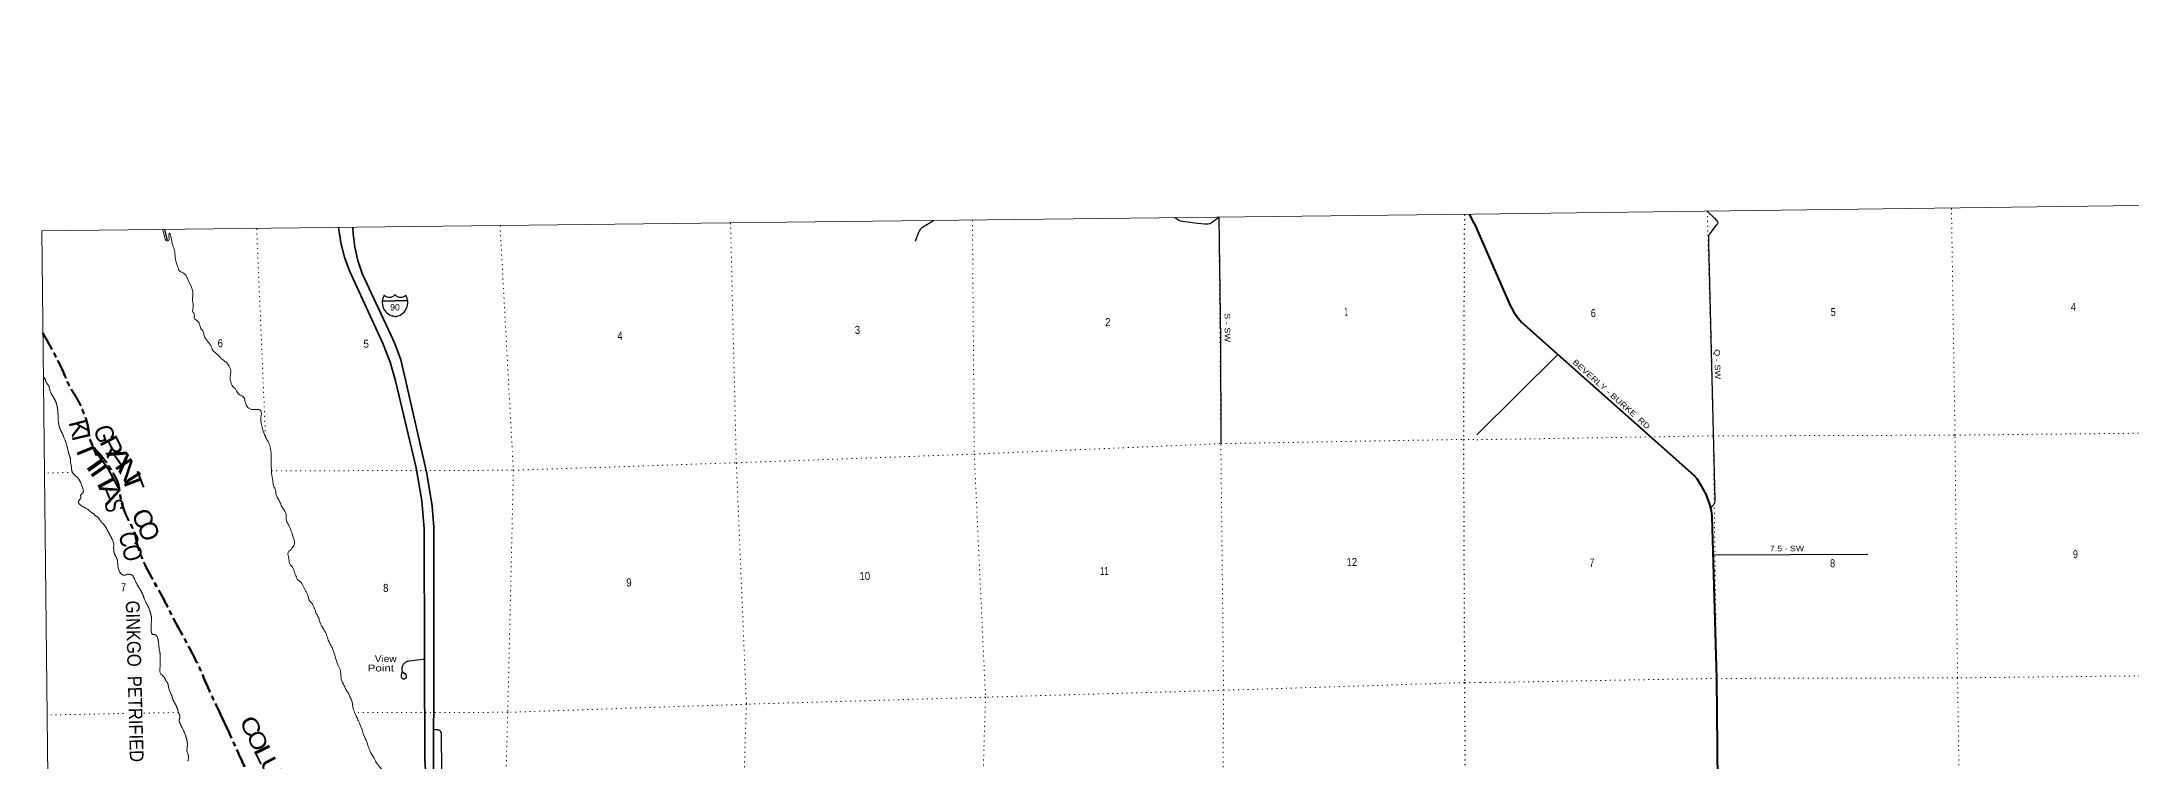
# Model space of a CAD drawing. Header units: feet. Extents: x 250644 to 505285, y -364975 to -177792.
# Drawn here: x 250644 to 296347, y -193524 to -177792 of the extents above; entities that cross this region are included whole.
import ezdxf
from ezdxf.enums import TextEntityAlignment as Align

# ---------------------------------------------------------------- set-up
doc = ezdxf.new("R2010")
doc.units = ezdxf.units.FT
doc.header["$LTSCALE"] = 70
for name, pattern in [('DOT_DASHED', [7.7, 5, -1.2, 0.3, -1.2]), ('DOTTED', [1.5, 0.3, -1.2]), ('LONG_DASH_SHORT_DASH', [9.9, 6, -1.2, 1.5, -1.2])]:
    doc.linetypes.add(name, pattern=pattern)
for name, color, linetype, lineweight in [('11', 7, 'LONG_DASH_SHORT_DASH', 60), ('15', 7, 'Continuous', 25), ('18', 7, 'Continuous', 35), ('19', 7, 'Continuous', 25), ('26', 7, 'Continuous', 40), ('29', 7, 'Continuous', 25), ('39', 7, 'Continuous', 13), ('4', 7, 'Continuous', 13), ('44', 7, 'DOT_DASHED', 13), ('6', 7, 'DOTTED', 25), ('7', 7, 'DOTTED', 13)]:
    doc.layers.add(name, color=color, linetype=linetype, lineweight=lineweight)
for name, color, linetype in [('12', 7, 'Continuous'), ('27', 7, 'Continuous'), ('30', 7, 'Continuous'), ('41', 7, 'Continuous'), ('45', 7, 'Continuous')]:
    doc.layers.add(name, color=color, linetype=linetype)

msp = doc.modelspace()

# ---------------------------------------------------------------- linework, layer by layer
at = {"layer": '11'}
for points in [[(250666.1, -184153.69), (250919.03, -184618.68), (251091.49, -184958.13), (251252.37, -185325.96), (251450.87, -185660.97), (251536.37, -185846.81), (251612.05, -186046.91), (251661.86, -186261.52), (251699.88, -186492.42), (251778.88, -186650.19), (251994.15, -186906.41), (252218.91, -187249.04), (252304.17, -187420.8), (252350.46, -187665.66), (252438.78, -188020.57), (252520.36, -188212.52), (252607.53, -188378.21), (252682.71, -188548.11), (252711.18, -188688.58), (252749.97, -188844.98), (253261.79, -189891.62), (253523.53, -190402.77), (254054.7, -191404.81), (254282.32, -191918.52), (254621.3, -192638.39)], [(254621.3, -192638.39), (255997.54, -195353.5), (256156.3, -195594.53), (256294.06, -195781.54), (256431.72, -195962.51), (256574.6, -196215.88), (256701.52, -196475.54), (257722.33, -198600.57)]]:
    msp.add_spline(points, degree=3, dxfattribs=at)
at = {"layer": '15'}
for p, q in [((258094.26, -183459.55), (258370.67, -183459.55)), ((258366.97, -183328.08), (258369.87, -183325.17)), ((258373.04, -183327.55), (258369.61, -183325.17)), ((258370.67, -183805.13), (258306.78, -183787.17)), ((258370.14, -183805.39), (258433.77, -183786.65))]:
    msp.add_line(p, q, dxfattribs=at)
msp.add_lwpolyline([(258646.03, -183459.55), (258370.14, -183459.55), (258370.67, -183459.55)], dxfattribs=at)
for centre, radius, start, end in [((258396.89, -183494.65), 306.13, 148.44436, 254.43378), ((258248.29, -183212.05), 165.66, 227.34248, 315.8117), ((258491.98, -183212.05), 165.66, 224.18831, 312.69403), ((258343.38, -183494.65), 306.13, 283.08087, 31.62484)]:
    msp.add_arc(centre, radius, start, end, dxfattribs=at)
at = {"layer": '18'}
for points in [[(259015.86, -191288.4), (259004.23, -188443.4), (258959.03, -187833.51), (258834.67, -187108.41), (258381.76, -185206.88), (258266.65, -184798.33), (258109.47, -184404.05), (258109.21, -184403.49), (257373, -182804.13), (257261.74, -182500.05), (257182.87, -182186.01), (257139.88, -181889.39), (257137.01, -181857.11)], [(259213.92, -192834.85), (259216.27, -192323.85), (259216.23, -188407.72), (259182.45, -187946.6), (259067.65, -187229.96), (258579.32, -185089.28), (258494.05, -184746.04), (258373.37, -184413.59), (258321.27, -184296.77), (257652.33, -182855.67), (257556.45, -182574.65), (257490.46, -182285.15), (257455.1, -181990.34), (257448.96, -181853.59)], [(259040.55, -193832.58), (259024.89, -193496.62), (259015.86, -191288.4)], [(260924.35, -200807.26), (260920.72, -200780.88), (260715.13, -200090.55), (260707.69, -200065.57), (260702.48, -200040.55), (260609.13, -199592.3), (260560.59, -199111.35), (260555.91, -198968.28), (260525.59, -197977.57), (260508.75, -197600.86), (260452.63, -197227.97), (260357.83, -196862.99), (260225.41, -196509.92), (260056.8, -196172.63), (259881.2, -195895.95), (259864.26, -195869.26), (259849.56, -195845.95), (259561.47, -195376.37), (259504.94, -195255.04), (259380.06, -194926.94), (259290.16, -194587.59), (259236.22, -194240.7), (259209.76, -193737.23), (259213.92, -192834.85)]]:
    msp.add_lwpolyline(points, dxfattribs=at)
at = {"layer": '19'}
for points in [[(258531.28, -191560.33), (258527.44, -191545.13), (258524.53, -191526.16), (258523.61, -191506.99), (258524.7, -191487.82), (258527.8, -191468.88), (258532.85, -191450.36), (258539.81, -191432.47), (258548.61, -191415.41), (258559.14, -191399.36), (258571.28, -191384.5), (258584.92, -191370.99), (258599.89, -191358.98), (258616.04, -191348.6), (258633.18, -191339.96), (258651.14, -191333.17), (258669.7, -191328.29), (258989.18, -191291.47), (259015.86, -191288.4)], [(259396.14, -193711.57), (259386.5, -192963.1), (259385.54, -192931.97), (259385.25, -192923.85), (259383.95, -192914.04), (259381.64, -192904.42), (259378.33, -192895.09), (259374.07, -192886.16), (259368.9, -192877.72), (259362.87, -192869.87), (259356.05, -192862.69), (259348.52, -192856.27), (259340.37, -192850.66), (259331.67, -192845.94), (259322.52, -192842.16), (259313.03, -192839.35), (259303.3, -192837.55), (259293.43, -192836.78), (259240.59, -192835.5), (259213.92, -192834.85)]]:
    msp.add_lwpolyline(points, dxfattribs=at)
msp.add_lwpolyline([(258531.28, -191560.33), (258558.55, -191581.99), (258583.41, -191606.39), (258605.59, -191633.26), (258605.9, -191633.69), (258609.45, -191639.62), (258612.36, -191645.9), (258614.6, -191652.45), (258616.14, -191659.19), (258616.97, -191666.06), (258617.08, -191672.97), (258616.46, -191679.87), (258615.13, -191686.65), (258613.09, -191693.27), (258610.37, -191699.63), (258607.01, -191705.67), (258604.51, -191709.23), (258579.5, -191730.18), (258554.51, -191728.72), (258550.09, -191727.35), (258544.49, -191724.95), (258539.17, -191721.98), (258534.18, -191718.46), (258529.6, -191714.45), (258525.46, -191709.98), (258521.8, -191705.1), (258518.68, -191699.86), (258516.13, -191694.33), (258514.16, -191688.56), (258512.81, -191682.61), (258512.09, -191676.56), (258512, -191670.47), (258513.24, -191652.34), (258519.85, -191605.86)], close=True, dxfattribs=at)
at = {"layer": '26'}
msp.add_line((281975.03, -181758.16), (281870.91, -181564.46), dxfattribs=at)
msp.add_lwpolyline([(281975.03, -181758.17), (282763.01, -183557.48), (282833.98, -183687.59), (282909.1, -183802.14), (283012.85, -183920.26), (283076.22, -183984.31), (286777.8, -187270.58), (286846.06, -187344.17), (286921.97, -187463.1), (287046.4, -187702.13), (287121.02, -187914.14), (287157.3, -188038.62), (287175.91, -188172.66), (287175.87, -188170.64), (287273.81, -191713.98), (287329.34, -197011.41), (287435.31, -207631.89)], dxfattribs=at)
at = {"layer": '29'}
for p, q in [((253396.89, -182131.8), (253333, -181904.05)), ((283806.97, -184633.07), (282032.38, -186390.26)), ((287187.06, -189009.78), (290584.75, -188996.08))]:
    msp.add_line(p, q, dxfattribs=at)
for points in [[(270148.49, -181709.34), (269909.63, -181851.81), (269886.45, -181868.38), (269857.75, -181894.89), (269842.29, -181916.98), (269821.32, -181962.26), (269750.67, -182161.07)], [(276391.33, -181631.6), (276220.68, -181760.14), (276195.29, -181772.29), (276159.96, -181781.13), (276131.26, -181783.33), (276070.55, -181782.23), (275863.01, -181760.14), (275593.66, -181720.38), (275555.02, -181712.65), (275505.35, -181693.87), (275426.84, -181643.28)], [(276391.33, -181631.6), (276430.02, -184316.48), (276434.02, -186579.37)], [(287073.87, -181499.46), (287231, -181650.6), (287285.12, -181704.07), (287298.84, -181727.93), (287301.93, -181747.4), (287301.93, -181757.75), (287295.46, -181771.33), (287272.1, -181804.7), (287122.72, -181993.89), (287106.74, -182019.66), (287102.87, -182035.84), (287102.1, -182074.6), (287104.38, -182197.14), (287239.17, -187813.81), (287232.13, -187876.92), (287214.03, -187907.97), (287144.17, -187993.56)]]:
    msp.add_lwpolyline(points, dxfattribs=at)
at = {"layer": '39'}
for points in [[(253290.67, -181901.27), (253338.32, -182089.16), (253357.07, -182129.13), (253377.43, -182144.9), (253411.62, -182146.36), (253427.29, -182121.95), (253423.59, -182021.35), (253432.9, -181976.91), (253485.95, -182145.16), (253507.79, -182249.49), (253547.84, -182361.58), (253560.11, -182494.26), (253607.46, -182682.73), (253632.75, -182752.79), (253643.33, -182784.83), (253684.15, -182822.42), (253791.83, -182893.15), (253814.77, -182943.11), (253821.03, -182957.1), (253916.88, -183160.9), (253944.54, -183253.06), (253943.79, -183448.35), (253952.71, -183621.35), (253945.92, -183695.94), (253968.52, -183725.78), (253981.38, -183773.89), (253975.96, -183810.21), (253982.59, -183846.34), (254043.67, -183893.67), (254091.12, -183967.39), (254124.87, -184063.48), (254174.23, -184131.13), (254180.66, -184155.19), (254206.32, -184247.38), (254292.74, -184368.79), (254356.7, -184468.41), (254381.95, -184536.45), (254443.23, -184595.86), (254633.02, -184769.95), (254698.15, -184819.22), (254751.86, -184906.94), (254772.96, -184966.99), (254777.48, -184997.12), (254763.43, -185118.14), (254766.58, -185186.54), (254772.94, -185206.56), (254794.31, -185282.72), (254821.27, -185332.61), (254884.49, -185387.96), (254897.01, -185415.94), (254907.49, -185441.95), (254985.11, -185517.19), (255052.08, -185556.37), (255074.81, -185594.26), (255111.25, -185730.56), (255133.96, -185766.44), (255174.81, -185806.04), (255227.48, -185831.36), (255354.07, -185831.32), (255388.26, -185832.78), (255428.81, -185854.27), (255445.52, -185892.25), (255437.32, -186003.11), (255437.56, -186017.2), (255438.57, -186077.58), (255488.57, -186304.26), (255545.37, -186456.35), (255592.89, -186534.1), (255638.97, -186646.09), (255660.08, -186826.94), (255664.49, -187090.6), (255670.76, -187225.38), (255695.78, -187400.13), (255711.46, -187496.51), (255746.96, -187576.46), (255761.96, -187632.59), (255762.13, -187642.65), (255777.44, -187716.89), (255852.11, -187856.61), (255893.94, -187954.58), (255976.55, -188088.13), (255999.74, -188272.97), (256037.21, -188350.88), (256116.74, -188540.85), (256142.26, -188624.99), (256165.64, -188701.11), (256168.83, -188771.53), (256155.4, -188809.99), (256125.98, -188852.75), (256082.69, -188907.81), (256044.96, -188934.59), (256027.89, -188995.26), (256036.93, -189055.51), (256043.19, -189069.5), (256059.38, -189196.07), (256073.91, -189224.02), (256125.11, -189281.58)], [(250679.2, -185118.29), (250713.13, -185163.56), (250732.15, -185219.63), (250804.51, -185341.26), (250813.15, -185377.36), (250867.78, -185519.41), (250952.66, -185669.03), (250973.86, -185735.12), (251004.98, -186067.67), (251050, -186277.76), (251095.02, -186362.8), (251145.04, -186492.86), (251200.06, -186652.93), (251240.08, -186818), (251260.09, -186873.03), (251270.09, -186928.05), (251275.1, -187003.08), (251291.72, -187078.84), (251296.98, -187153.24), (251328.43, -187231.25), (251422.35, -187320.32), (251471.64, -187383.95), (251536.54, -187539.93), (251550.21, -187636.34), (251538.56, -187660.69), (251496.98, -187697.6), (251494.17, -187770.12), (251466.65, -187806.8), (251447.44, -187859.46), (251451.86, -187883.54), (251460.1, -187895.49), (251482.57, -187917.27), (251706.07, -188064.64), (251728.54, -188086.43), (251785.33, -188117.72), (251803.84, -188143.59), (251858.72, -188180.95), (251947.06, -188296.29), (252000.13, -188345.76), (252045.44, -188411.47), (252128.45, -188569.17), (252163.68, -188633.02), (252200.51, -188708.84), (252220.52, -188788.88), (252215.51, -188843.9), (252215.51, -188868.91), (252230.52, -188978.96), (252294.43, -189122.13), (252303.92, -189208.54), (252321.84, -189318.98), (252355.36, -189400.98), (252430.6, -189454.12), (252460.77, -189455.64), (252504.69, -189438.83), (252546.85, -189436.13), (252623.59, -189459.05), (252652.39, -189498.84), (252719.09, -189642.72), (252772.87, -189734.45), (252864.19, -189908.13), (252929.16, -190068.13), (252945.67, -190094.04), (252983.11, -190169.93), (253027.55, -190304.1), (253042.86, -190378.34), (253042.36, -190468.94), (253034.94, -190626.09), (253042.38, -190710.53), (253057.02, -190744.52), (253081.33, -190756.2), (253119.53, -190757.6), (253141.86, -190771.33), (253179.07, -190833.14), (253201.61, -190979.74), (253226.33, -191136.37), (253235.76, -191339.55), (253228.3, -191494.69), (253222.92, -191533.03), (253229.95, -191593.31), (253330.14, -191696.38), (253351.17, -191752.4), (253386.13, -191800.16), (253422.57, -191936.47), (253485.43, -192090.47), (253512.99, -192176.59), (253594, -192334.32), (253627.92, -192440.47), (253633.22, -192458.09)], [(256125.11, -189281.58), (256156.18, -189337.44), (256177.52, -189411.59), (256225.61, -189523.55), (256242.25, -189557.51), (256289.03, -189590.97), (256338.28, -189652.59), (256398.56, -189772.4), (256456.59, -189878.16), (256515.47, -190034.24), (256552.23, -190069.88), (256602.13, -190169.74), (256612.51, -190189.7), (256631.74, -190257.84), (256700.32, -190393.63), (256725.84, -190477.77), (256813.07, -190647.48), (256873.32, -190765.29), (256911.39, -190879.42), (256984.06, -191019.17), (257017.58, -191101.17), (257129.64, -191433.55), (257175.76, -191547.56), (257185.61, -191656.12), (257185.84, -191670.2), (257194.86, -191728.44), (257259.66, -191878.38), (257299.27, -191964.31), (257346.62, -192031.99), (257382.18, -192115.97), (257423.81, -192201.87), (257444.14, -192336.42), (257486.44, -192462.57), (257559.35, -192616.41), (257603.18, -192714.35), (257676.92, -192918.5), (257792.43, -193216.6), (257838.68, -193338.66), (257937.9, -193504.15), (257946.27, -193524.15), (258044.99, -193659.45), (258092.64, -193745.25), (258112.16, -193831.5), (258114.13, -194069.03), (258132.86, -194227.77), (258170.47, -194434.52), (258195.3, -194597.19), (258236.58, -194662.96), (258255.24, -194696.88), (258277.58, -194831.4), (258308.86, -194899.35), (258349.91, -194951.03), (258387.52, -195036.99), (258401.35, -195143.46), (258403.57, -195155.51), (258439.27, -195368.33), (258437.92, -195527.4), (258459.38, -195609.59), (258497.87, -195747.88), (258517.9, -195864.32), (258531.4, -195950.67), (258558.59, -196014.65), (258567.4, -196060.82), (258554.08, -196105.32), (258544.47, -196131.65), (258541.33, -196184.04), (258559.28, -196296.49), (258562.81, -196387.03), (258589.88, -196684.55), (258590.12, -196698.64), (258596.46, -196837.45), (258617.66, -196903.54), (258638.19, -196929.38), (258658.71, -196955.22), (258732.93, -197187.55), (258748.34, -197267.83), (258757.23, -197559.6), (258760.59, -197640.08), (258788.99, -197776.52), (258850.24, -197954.7), (258924.92, -198094.42), (258992, -198260.43), (259057.9, -198356), (259070.46, -198385.99), (259080.77, -198401.93), (259122.5, -198493.87), (259129.06, -198525.97), (259125.58, -198558.24), (259098.13, -198598.95), (259078.95, -198653.61), (259072.73, -198762.43), (259085.56, -198808.53), (259114.22, -198840.27), (259162.74, -198857.61), (259231.65, -198892.73), (259273, -198962.52), (259280.54, -199052.99)], [(253633.41, -192458.71), (253662.22, -192568.76), (253649, -192619.31), (253657.91, -192671.51), (253664.2, -192687.51), (253728.73, -192821.35), (253791.63, -192977.37), (253829.07, -193174.05), (253823.53, -193323.12), (253850.96, -193401.19), (253838.95, -193524.19)]]:
    msp.add_spline(points, degree=3, dxfattribs=at)
at = {"layer": '4'}
msp.add_lwpolyline([(250643.67, -181929.51), (281972.62, -181563.19), (313301.03, -181153.78), (344628.85, -180701.28), (375956.02, -180205.69), (407282.48, -179667), (438608.16, -179085.23), (469933.03, -178460.36), (501256.99, -177792.42), (505285.47, -360804.74), (473709.75, -361478.06), (442133.15, -362107.94), (410555.7, -362694.39), (378977.49, -363237.41), (347398.55, -363736.98), (315818.96, -364193.12), (284238.76, -364605.82), (252658.03, -364975.08)], close=True, dxfattribs=at)
msp.add_lwpolyline([(250643.67, -181929.51), (281972.62, -181563.19), (313301.03, -181153.78), (344628.85, -180701.28), (375956.02, -180205.69), (407282.48, -179667), (438608.16, -179085.23), (469933.03, -178460.36), (501256.99, -177792.42), (505285.47, -360804.74), (473709.75, -361478.06), (442133.15, -362107.94), (410555.7, -362694.39), (378977.49, -363237.41), (347398.55, -363736.98), (315818.96, -364193.12), (284238.76, -364605.82), (252658.03, -364975.08)], close=True, dxfattribs=at)
at = {"layer": '44'}
for points in [[(250679.2, -185118.29), (250713.13, -185163.56), (250732.15, -185219.63), (250804.51, -185341.26), (250813.15, -185377.36), (250867.78, -185519.41), (250952.66, -185669.03), (250973.86, -185735.12), (251004.98, -186067.67), (251050, -186277.76), (251095.02, -186362.8), (251145.04, -186492.86), (251200.06, -186652.93), (251240.08, -186818), (251260.09, -186873.03), (251270.09, -186928.05), (251275.1, -187003.08), (251291.72, -187078.84), (251296.98, -187153.24), (251328.43, -187231.25), (251422.35, -187320.32), (251471.64, -187383.95), (251536.54, -187539.93), (251550.21, -187636.34), (251538.56, -187660.69), (251496.98, -187697.6), (251494.17, -187770.12), (251466.65, -187806.8), (251447.44, -187859.46), (251451.86, -187883.54), (251460.1, -187895.49), (251482.57, -187917.27), (251706.07, -188064.64), (251728.54, -188086.43), (251785.33, -188117.72), (251803.84, -188143.59), (251858.72, -188180.95), (251947.06, -188296.29), (252000.13, -188345.76), (252045.44, -188411.47), (252128.45, -188569.17), (252163.68, -188633.02), (252200.51, -188708.84), (252220.52, -188788.88), (252215.51, -188843.9), (252215.51, -188868.91), (252230.52, -188978.96), (252294.43, -189122.13), (252303.92, -189208.54), (252321.84, -189318.98), (252355.36, -189400.98), (252430.6, -189454.12), (252460.77, -189455.64), (252504.69, -189438.83), (252546.85, -189436.13), (252623.59, -189459.05), (252652.39, -189498.84), (252719.09, -189642.72), (252772.87, -189734.45), (252864.19, -189908.13), (252929.16, -190068.13), (252945.67, -190094.04), (252983.11, -190169.93), (253027.55, -190304.1), (253042.86, -190378.34), (253042.36, -190468.94), (253034.94, -190626.09), (253042.38, -190710.53), (253057.02, -190744.52), (253081.33, -190756.2), (253119.53, -190757.6), (253141.86, -190771.33), (253179.07, -190833.14), (253201.61, -190979.74), (253226.33, -191136.37), (253235.76, -191339.55), (253228.3, -191494.69), (253222.92, -191533.03), (253229.95, -191593.31), (253330.14, -191696.38), (253351.17, -191752.4), (253386.13, -191800.16), (253422.57, -191936.47), (253485.43, -192090.47), (253512.99, -192176.59), (253594, -192334.32), (253627.92, -192440.47), (253633.22, -192458.09)], [(253633.41, -192458.71), (253662.22, -192568.76), (253649, -192619.31), (253657.91, -192671.51), (253664.2, -192687.51), (253728.73, -192821.35), (253791.63, -192977.37), (253829.07, -193174.05), (253823.53, -193323.12), (253850.96, -193401.19), (253838.95, -193524.19)]]:
    msp.add_spline(points, degree=3, dxfattribs=at)
at = {"layer": '6'}
msp.add_lwpolyline([(281761.07, -181566.79), (281739.21, -186486.89), (281763.82, -191805.41), (281784.55, -197132.05), (281817.43, -202464.54), (281802.66, -207711.22), (281782.17, -212976.12)], dxfattribs=at)
at = {"layer": '7'}
for p, q in [((255343.98, -181882.65), (255537.3, -186434.44)), ((281739.21, -186486.89), (282032.11, -186493.99)), ((251322.33, -187207.29), (250702.38, -187224.03)), ((255666.89, -187175.29), (260958.91, -187162.04)), ((281763.82, -191805.41), (282092.04, -191806.81)), ((252433.59, -192481.56), (250758.07, -192513.71)), ((253633.3, -192458.54), (252802.11, -192474.49)), ((260836.4, -192454.76), (260770.54, -194717.04))]:
    msp.add_line(p, q, dxfattribs=at)
for points in [[(292803.25, -212864.91), (292768.45, -207563.06), (292706.99, -202288.06), (292634.66, -196972.55), (292548.36, -191701.34), (292492.14, -186393.83), (292415.48, -181431.5)], [(260667.12, -181813.75), (260958.91, -187162.04), (260836.4, -192454.76)], [(265709, -181758.05), (265835.13, -186998.56), (266055.87, -192268.68), (265891.67, -197472.42), (265904.83, -202706.57), (265787.48, -208067.66), (265623.69, -213428.92)], [(270999.8, -181696.69), (271040.47, -186809.61), (271286.07, -192124.56), (271121.27, -197411.93), (271180.13, -202735.94), (271162.26, -208037.03), (271280.84, -213341.38)], [(276540.43, -213151.56), (276468.21, -207856.52), (276476.15, -202561.63), (276461.31, -197226.84), (276494.06, -191973.83), (276434.02, -186579.37), (276392.35, -181630.72)], [(287073.87, -181499.46), (287205.53, -186410.53), (287277.84, -191717.99), (287328.01, -197015.47), (287364.49, -202341.82), (287434.54, -207631.72), (287478.48, -212899.84)], [(282032.11, -186493.99), (287205.53, -186410.53), (292492.14, -186393.83), (297804.79, -186338.82), (303073.14, -186259.83), (308395.8, -186188.7), (313368.06, -186026.49)], [(260958.91, -187162.04), (265835.13, -186998.56), (271040.47, -186809.61), (276434.02, -186579.37), (281739.21, -186486.89)], [(313441.61, -191372.72), (308480.13, -191476.01), (303177.6, -191557.13), (297893.18, -191644.22), (292548.36, -191701.34), (287273.81, -191713.98), (282092.04, -191806.81)], [(281763.82, -191805.41), (276494.06, -191973.83), (271286.07, -192124.56), (266056.01, -192277.67), (260836.4, -192454.76), (257492.8, -192462.58)]]:
    msp.add_lwpolyline(points, dxfattribs=at)

# ---------------------------------------------------------------- texts
at = {"layer": '12'}
for s, rotation, p in [('K', 284.317, (251227.45, -186109.7)), ('I', 283.217, (251294.27, -186408.03)), ('O', 291.858, (252721.65, -188370.38))]:
    msp.add_text(s, height=400, rotation=rotation, dxfattribs=at).set_placement(p)
for s, rotation, width, p in [('G', 286.489, 0.9, (251772.8, -186242.33)), ('R', 297.379, 1.2, (251891.29, -186533.22)), ('T', 292.362, 1.3, (251335.73, -186610.78)), ('T', 305.709, 1.7, (251491.29, -186937.44)), ('A', 305.152, 1.65, (252028.55, -186780.75)), ('N', 302.433, 1.4, (252219.65, -187055.85)), ('I', 304.606, 1.45, (251672.72, -187194.25)), ('T', 297.978, 1.45, (251767.65, -187318.07)), ('T', 291.057, 1.25, (252377.71, -187303.1)), ('A', 291.818, 1.3, (251878.34, -187528.74)), ('S', 283.381, 0.75, (252006.83, -187848.77)), ('C', 293.913, 1.05, (252593.77, -188107.75)), ('C', 281.904, 0.85, (252323.07, -188550.52)), ('O', 285.222, 0.85, (252387.88, -188850.44))]:
    msp.add_text(s, height=400, rotation=rotation, dxfattribs=dict(at, width=width)).set_placement(p)
at = {"layer": '15'}
msp.add_text('90', height=140, dxfattribs=at).set_placement((258369.78, -183667.66), align=Align.CENTER)
at = {"layer": '27', "width": 1.25}
msp.add_text('BEVERLY - BURKE  RD', height=120, rotation=318.401, dxfattribs=at).set_placement((284117.55, -184815.2))
at = {"layer": '30', "width": 1.25}
msp.add_text('S - SW', height=120, rotation=270.516, dxfattribs=at).set_placement((276515.7, -183725.99))
at = {"layer": '30'}
for s, rotation, width, p in [('Q - SW', 271.375, 1.25, (287237.9, -184843.38)), ('7.5 - SW', 0.231, 1.2, (288817.93, -188933.2))]:
    msp.add_text(s, height=120, rotation=rotation, dxfattribs=dict(at, width=width)).set_placement(p, align=Align.CENTER)
at = {"layer": '41'}
for s, rotation, width, p in [('C', 295.623, 1.25, (254959.11, -192639.75)), ('O', 295.623, 1.15, (255110.67, -192955.75)), ('L', 296.085, 1.45, (255262.23, -193271.76)), ('U', 297.872, 1.3, (255397.77, -193545.06))]:
    msp.add_text(s, height=360, rotation=rotation, dxfattribs=dict(at, width=width)).set_placement(p)
at = {"layer": '44', "width": 0.9}
msp.add_text('GINKGO  PETRIFIED  FOREST  STATE  PARK', height=300, rotation=271.513, dxfattribs=at).set_placement((252582.71, -193887.37), align=Align.CENTER)
at = {"layer": '45'}
for s, width, p in [('Point', 1.25, (257775.05, -191561.38)), ('View', 1.1, (257927.37, -191357.14))]:
    msp.add_text(s, height=150, dxfattribs=dict(at, width=width)).set_placement(p)
at = {"layer": '7'}
for s, width, p in [('1', 0.45, (279137, -183782.13)), ('4', 0.9, (263234.18, -184307.16)), ('3', 0.9, (268428.11, -184180.25)), ('2', 0.9, (273903.97, -184012.03)), ('6', 0.9, (254490.81, -184473.28)), ('5', 0.9, (257682.18, -184482.89)), ('12', 0.9, (279183.21, -189258.65)), ('7', 0.9, (252374.99, -189807.65)), ('8', 0.9, (258110.51, -189822.85)), ('9', 0.9, (263430.49, -189702.87)), ('10', 0.9, (268530.17, -189563.96)), ('11', 0.65, (273795.08, -189452.57))]:
    msp.add_text(s, height=175, rotation=0.927, dxfattribs=dict(at, width=width)).set_placement(p)
at = {"layer": '7', "width": 0.85}
for s, p in [('6', (284526.03, -183812.72)), ('5', (289774.59, -183789.81)), ('4', (295026.46, -183677.55)), ('7', (284496.02, -189267.89)), ('8', (289760.04, -189282.43)), ('9', (295071.18, -189084.78))]:
    msp.add_text(s, height=175, dxfattribs=at).set_placement(p)

doc.saveas('drawing.dxf')
